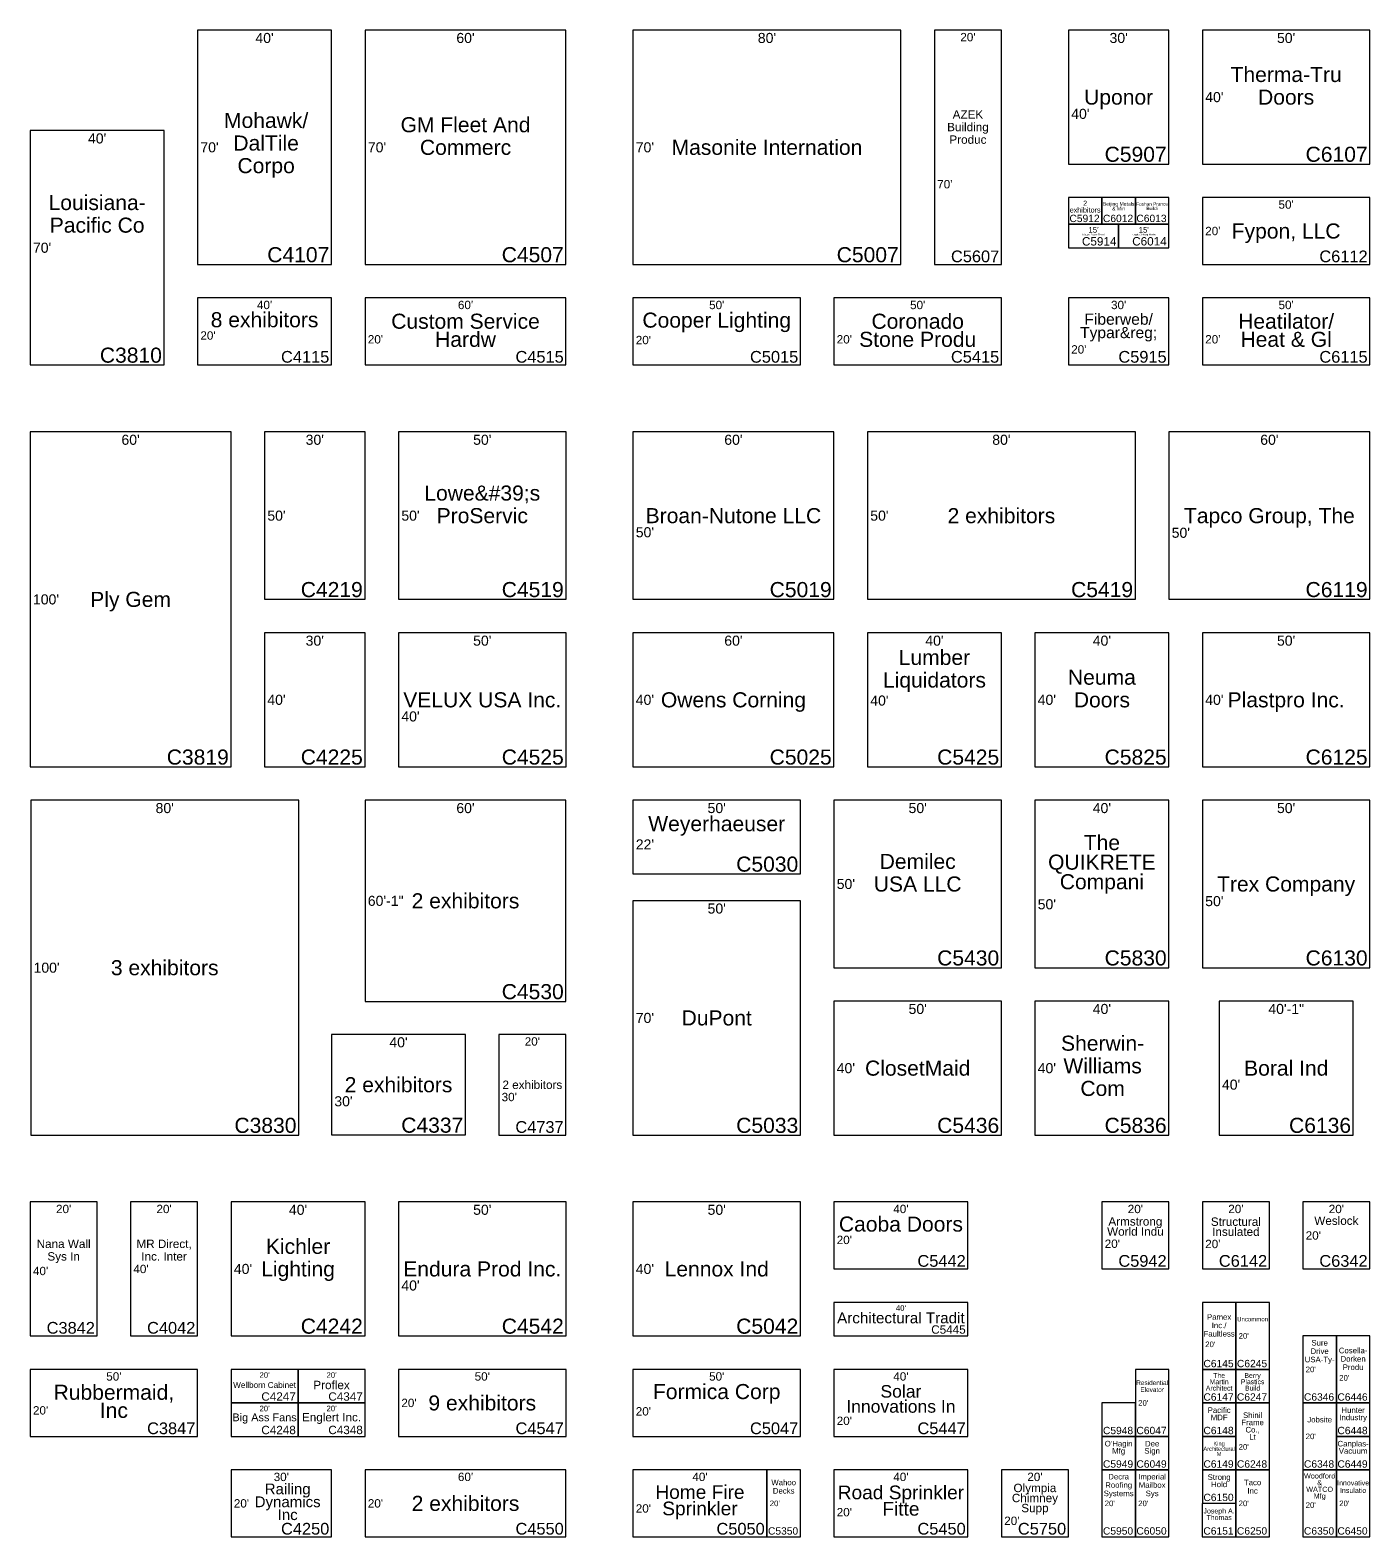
# Model space of a CAD drawing. Header units: inches. Extents: x 16728 to 32248, y 30163 to 45248.
# Drawn here: x 24689 to 29488, y 31744 to 37143 of the extents above; entities that cross this region are included whole.
import ezdxf
from ezdxf.enums import TextEntityAlignment as Align

# ---------------------------------------------------------------- set-up
doc = ezdxf.new("R2010")
doc.units = ezdxf.units.IN
doc.header["$LTSCALE"] = 144
doc.header["$MEASUREMENT"] = 0
doc.layers.get('0').update_dxf_attribs({"linetype": 'CONTINUOUS'})
for name, color, linetype in [('Expo_BoothDim', 6, 'CONTINUOUS'), ('Expo_BoothName', 7, 'CONTINUOUS'), ('Expo_BoothNumber', 4, 'CONTINUOUS'), ('Expo_BoothOutline', 5, 'CONTINUOUS')]:
    doc.layers.add(name, color=color, linetype=linetype)
doc.styles.add('Expo_Lite', font='Swis721 BT Roman.ttf')

# ---------------------------------------------------------------- blocks, each defined once
blk = doc.blocks.new('Expo8x10')
at = {"color": 0}
blk.add_lwpolyline([(0, 0), (96, 0), (96, 120), (0, 120)], close=True, dxfattribs=at)
blk = doc.blocks.new('Expo7x15')
at = {"color": 0}
blk.add_lwpolyline([(0, 0), (84, 0), (84, 180), (0, 180)], close=True, dxfattribs=at)
blk = doc.blocks.new('Expo10x20')
at = {"color": 0}
blk.add_lwpolyline([(0, 0), (120, 0), (120, 240), (0, 240)], close=True, dxfattribs=at)
blk = doc.blocks.new('Expo20x40')
at = {"color": 0}
blk.add_lwpolyline([(0, 0), (240, 0), (240, 480), (0, 480)], close=True, dxfattribs=at)
blk = doc.blocks.new('Expo30x40')
at = {"color": 0}
blk.add_lwpolyline([(0, 0), (360, 0), (360, 480), (0, 480)], close=True, dxfattribs=at)
blk = doc.blocks.new('Expo80x100')
at = {"color": 0}
blk.add_lwpolyline([(0, 0), (960, 0), (960, 1200), (0, 1200)], close=True, dxfattribs=at)

msp = doc.modelspace()

# ---------------------------------------------------------------- linework, layer by layer
at = {"layer": 'Expo_BoothOutline', "color": 2}
for points in [[(25288.6, 36303.6), (25768.5, 36303.6), (25768.5, 37143.3), (25288.6, 37143.3)], [(25888.5, 36303.6), (26608.4, 36303.6), (26608.4, 37143.3), (25888.5, 37143.3)], [(26848.4, 36303.6), (27808.5, 36303.6), (27808.5, 37143.3), (26848.4, 37143.3)], [(27928.3, 36303.6), (28168.5, 36303.6), (28168.5, 37143.3), (27928.3, 37143.3)], [(28408.3, 36663.5), (28768.3, 36663.5), (28768.3, 37143.3), (28408.3, 37143.3)], [(28888.4, 36663.5), (29488.3, 36663.5), (29488.3, 37143.3), (28888.4, 37143.3)], [(24688.8, 35943.6), (25168.8, 35943.6), (25168.8, 36783.3), (24688.8, 36783.3)], [(28888.4, 36303.6), (29488.3, 36303.6), (29488.3, 36543.4), (28888.4, 36543.4)], [(25288.6, 35943.6), (25768.5, 35943.6), (25768.5, 36183.5), (25288.6, 36183.5)], [(25888.5, 35943.6), (26608.4, 35943.6), (26608.4, 36183.5), (25888.5, 36183.5)], [(26848.4, 35943.6), (27448.5, 35943.6), (27448.5, 36183.5), (26848.4, 36183.5)], [(27568.3, 35943.6), (28168.4, 35943.6), (28168.4, 36183.5), (27568.3, 36183.5)], [(28408.3, 35943.6), (28768.3, 35943.6), (28768.3, 36183.5), (28408.3, 36183.5)], [(28888.4, 35943.6), (29488.3, 35943.6), (29488.3, 36183.5), (28888.4, 36183.5)], [(24688.8, 34503.4), (25408.5, 34503.4), (25408.5, 35703.4), (24688.8, 35703.4)], [(25528.5, 35103.6), (25888.5, 35103.6), (25888.5, 35703.4), (25528.5, 35703.4)], [(26008.6, 35103.6), (26608.5, 35103.6), (26608.5, 35703.4), (26008.6, 35703.4)], [(26848.4, 35103.6), (27568.3, 35103.6), (27568.3, 35703.4), (26848.4, 35703.4)], [(27688.4, 35103.6), (28648.2, 35103.6), (28648.2, 35703.4), (27688.4, 35703.4)], [(28768.3, 35103.6), (29488.2, 35103.6), (29488.2, 35703.4), (28768.3, 35703.4)], [(25528.5, 34503.4), (25888.5, 34503.4), (25888.5, 34983.5), (25528.5, 34983.5)], [(26008.6, 34503.4), (26608.5, 34503.4), (26608.5, 34983.5), (26008.6, 34983.5)], [(26848.4, 34503.4), (27568.3, 34503.4), (27568.3, 34983.5), (26848.4, 34983.5)], [(27688.4, 34503.4), (28168.4, 34503.4), (28168.4, 34983.5), (27688.4, 34983.5)], [(28288.3, 34503.4), (28768.3, 34503.4), (28768.3, 34983.5), (28288.3, 34983.5)], [(28888.4, 34503.4), (29488.3, 34503.4), (29488.3, 34983.5), (28888.4, 34983.5)], [(25888.4, 33662.8), (26608.4, 33662.8), (26608.4, 34383.6), (25888.4, 34383.6)], [(26848.4, 34119.7), (27448.5, 34119.7), (27448.5, 34383.6), (26848.4, 34383.6)], [(27568.3, 33783.5), (28168.4, 33783.5), (28168.4, 34383.6), (27568.3, 34383.6)], [(28288.3, 33783.5), (28768.3, 33783.5), (28768.3, 34383.6), (28288.3, 34383.6)], [(28888.4, 33783.5), (29488.3, 33783.5), (29488.3, 34383.6), (28888.4, 34383.6)], [(26848.4, 33183.6), (27448.5, 33183.6), (27448.5, 34023.6), (26848.4, 34023.6)], [(27568.3, 33183.6), (28168.4, 33183.6), (28168.4, 33663.7), (27568.3, 33663.7)], [(28288.3, 33183.6), (28768.3, 33183.6), (28768.3, 33663.7), (28288.3, 33663.7)], [(28948.4, 33183.6), (29429, 33183.6), (29429, 33663.7), (28948.4, 33663.7)], [(26367.8, 33183.7), (26608, 33183.7), (26608, 33544.2), (26367.8, 33544.2)], [(25408.5, 32463.9), (25888.5, 32463.9), (25888.5, 32944), (25408.5, 32944)], [(26008.6, 32463.9), (26608.5, 32463.9), (26608.5, 32944), (26008.6, 32944)], [(26848.4, 32463.9), (27448.5, 32463.9), (27448.5, 32944), (26848.4, 32944)], [(27568.3, 32703.8), (28048.4, 32703.8), (28048.4, 32944), (27568.3, 32944)], [(28528.4, 32703.8), (28768.3, 32703.8), (28768.3, 32944), (28528.4, 32944)], [(28888.4, 32703.8), (29128.3, 32703.8), (29128.3, 32944), (28888.4, 32944)], [(29248.4, 32703.8), (29488.2, 32703.8), (29488.2, 32944), (29248.4, 32944)], [(27568.3, 32463.9), (28048.4, 32463.9), (28048.4, 32584), (27568.3, 32584)], [(28888.4, 32343.8), (29008.2, 32343.8), (29008.2, 32584), (28888.4, 32584)], [(29008.2, 32343.8), (29128.3, 32343.8), (29128.3, 32584), (29008.2, 32584)], [(29248.4, 32224), (29368.4, 32224), (29368.4, 32463.9), (29248.4, 32463.9)], [(29368.4, 32224), (29488.2, 32224), (29488.2, 32463.9), (29368.4, 32463.9)], [(24688.8, 32103.9), (25288.6, 32103.9), (25288.6, 32343.8), (24688.8, 32343.8)], [(26008.6, 32103.9), (26608.5, 32103.9), (26608.5, 32343.8), (26008.6, 32343.8)], [(26848.4, 32103.9), (27448.5, 32103.9), (27448.5, 32343.8), (26848.4, 32343.8)], [(27568.3, 32103.9), (28048.4, 32103.9), (28048.4, 32343.8), (27568.3, 32343.8)], [(28648.2, 32103.9), (28768.3, 32103.9), (28768.3, 32343.8), (28648.2, 32343.8)], [(29008.2, 31983.9), (29128.3, 31983.9), (29128.3, 32224.1), (29008.2, 32224.1)], [(29248.4, 31983.9), (29368.4, 31983.9), (29368.4, 32224.1), (29248.4, 32224.1)], [(25408.5, 31744), (25768.5, 31744), (25768.5, 31983.8), (25408.5, 31983.8)], [(25888.5, 31744), (26608.4, 31744), (26608.4, 31983.8), (25888.5, 31983.8)], [(27328.4, 31744), (27448.2, 31744), (27448.2, 31983.8), (27328.4, 31983.8)], [(27568.3, 31744), (28048.4, 31744), (28048.4, 31983.8), (27568.3, 31983.8)], [(28168.4, 31744), (28408.3, 31744), (28408.3, 31983.8), (28168.4, 31983.8)], [(28528.4, 31744), (28648.2, 31744), (28648.2, 31983.8), (28528.4, 31983.8)], [(28648.2, 31744), (28768.3, 31744), (28768.3, 31983.8), (28648.2, 31983.8)], [(29008.2, 31744), (29128.3, 31744), (29128.3, 31983.8), (29008.2, 31983.8)], [(29248.4, 31744), (29368.4, 31744), (29368.4, 31983.8), (29248.4, 31983.8)], [(29368.4, 31744), (29488.2, 31744), (29488.2, 31983.8), (29368.4, 31983.8)]]:
    msp.add_lwpolyline(points, close=True, dxfattribs=at)
at = {"layer": 'Expo_BoothOutline', "color": 5}
for points in [[(28888.4, 32224), (29008.2, 32224), (29008.2, 32343.8), (28888.4, 32343.8)], [(29008.2, 32224), (29128.3, 32224), (29128.3, 32343.8), (29008.2, 32343.8)], [(28528.4, 32103.9), (28648.2, 32103.9), (28648.2, 32224), (28528.4, 32224)], [(28888.4, 32103.9), (29008.2, 32103.9), (29008.2, 32224), (28888.4, 32224)], [(29368.4, 32103.9), (29488.2, 32103.9), (29488.2, 32224), (29368.4, 32224)], [(28528.4, 31983.9), (28648.2, 31983.9), (28648.2, 32103.9), (28528.4, 32103.9)], [(28648.2, 31983.9), (28768.3, 31983.9), (28768.3, 32103.9), (28648.2, 32103.9)], [(28888.4, 31983.9), (29008.2, 31983.9), (29008.2, 32103.9), (28888.4, 32103.9)], [(29368.4, 31983.9), (29488.2, 31983.9), (29488.2, 32103.9), (29368.4, 32103.9)], [(28888.4, 31864.1), (29008.2, 31864.1), (29008.2, 31983.9), (28888.4, 31983.9)], [(28888.1, 31743.9), (29008.2, 31743.9), (29008.2, 31864), (28888.1, 31864)]]:
    msp.add_lwpolyline(points, close=True, dxfattribs=at)

# ---------------------------------------------------------------- block references
at = {"layer": 'Expo_BoothOutline', "color": 5, "rotation": 269.9999999993303}
for p in [(28408.3, 36543.5), (28528.3, 36543.5), (28648.1, 36543.5)]:
    msp.add_blockref('Expo8x10', p, dxfattribs=at)
at = {"layer": 'Expo_BoothOutline', "color": 2, "rotation": 269.9999999993303}
for name, p in [('Expo7x15', (28408.3, 36447.5)), ('Expo7x15', (28588.3, 36447.6)), ('Expo30x40', (25768.5, 33544.2)), ('Expo10x20', (25408.5, 32343.8)), ('Expo10x20', (25648.5, 32343.8)), ('Expo10x20', (25408.5, 32223.8)), ('Expo10x20', (25648.5, 32224)), ('Expo20x40', (26848.4, 31983.9))]:
    msp.add_blockref(name, p, dxfattribs=at)
at = {"layer": 'Expo_BoothOutline', "color": 2}
for name, p in [('Expo80x100', (24690.9, 33183.6)), ('Expo20x40', (24688.8, 32464)), ('Expo20x40', (25048.6, 32464))]:
    msp.add_blockref(name, p, dxfattribs=at)

# ---------------------------------------------------------------- texts
at = {"layer": 'Expo_BoothDim', "color": 6, "style": 'Expo_Lite'}
for s, height, p in [("40'", 36, (25528.5, 37133.3)), ("60'", 36, (26248.5, 37133.3)), ("80'", 36, (27328.4, 37133.3)), ("20'", 30, (28048.4, 37133.3)), ("30'", 36, (28588.3, 37133.3)), ("50'", 36, (29188.3, 37133.3)), ("40'", 36, (24928.8, 36773.3)), ("50'", 30, (29188.3, 36533.4)), ("15'", 20, (28498.3, 36437.5)), ("15'", 20, (28678.3, 36437.6)), ("40'", 30, (25528.5, 36173.5)), ("60'", 30, (26248.5, 36173.5)), ("50'", 30, (27148.4, 36173.5)), ("50'", 30, (27868.4, 36173.5)), ("30'", 30, (28588.3, 36173.5)), ("50'", 30, (29188.3, 36173.5)), ("60'", 36, (25048.6, 35693.4)), ("30'", 36, (25708.5, 35693.4)), ("50'", 36, (26308.5, 35693.4)), ("60'", 36, (27208.3, 35693.4)), ("80'", 36, (28168.3, 35693.4)), ("60'", 36, (29128.3, 35693.4)), ("30'", 36, (25708.5, 34973.5)), ("50'", 36, (26308.5, 34973.5)), ("60'", 36, (27208.3, 34973.5)), ("40'", 36, (27928.4, 34973.5)), ("40'", 36, (28528.3, 34973.5)), ("50'", 36, (29188.3, 34973.5)), ("80'", 36, (25170.9, 34373.6)), ("60'", 36, (26248.4, 34373.6)), ("50'", 36, (27148.4, 34373.6)), ("50'", 36, (27868.4, 34373.6)), ("40'", 36, (28528.3, 34373.6)), ("50'", 36, (29188.3, 34373.6)), ("50'", 36, (27148.4, 34013.6)), ("50'", 36, (27868.4, 33653.7)), ("40'", 36, (28528.3, 33653.7)), ('40\'-1"', 36, (29188.7, 33653.7)), ("40'", 36, (26008.5, 33534.2)), ("20'", 30, (26487.9, 33534.2)), ("20'", 30, (24808.8, 32934)), ("20'", 30, (25168.6, 32934)), ("40'", 36, (25648.5, 32934)), ("50'", 36, (26308.5, 32934)), ("50'", 36, (27148.4, 32934)), ("40'", 30, (27808.3, 32934)), ("20'", 30, (28648.3, 32934)), ("20'", 30, (29008.3, 32934)), ("20'", 30, (29368.3, 32934)), ("40'", 20, (27808.3, 32574)), ("50'", 30, (24988.7, 32333.8)), ("20'", 20, (25528.5, 32333.8)), ("20'", 20, (25768.5, 32333.8)), ("50'", 30, (26308.5, 32333.8)), ("50'", 30, (27148.4, 32333.8)), ("40'", 30, (27808.3, 32333.8)), ("20'", 20, (25528.5, 32213.8)), ("20'", 20, (25768.5, 32214)), ("30'", 30, (25588.5, 31973.8)), ("60'", 30, (26248.5, 31973.8)), ("40'", 30, (27088.4, 31973.9)), ("40'", 30, (27808.3, 31973.8)), ("20'", 30, (28288.4, 31973.8))]:
    msp.add_text(s, height=height, dxfattribs=at).set_placement(p, align=Align.TOP_CENTER)
for s, height, p in [("40'", 36, (28898.4, 36903.4)), ("40'", 36, (28418.3, 36843.4)), ("70'", 36, (25298.6, 36723.4)), ("70'", 36, (25898.5, 36723.4)), ("70'", 36, (26858.4, 36723.4)), ("70'", 30, (27938.3, 36591.2)), ("20'", 30, (28898.4, 36423.5)), ("70'", 36, (24698.8, 36363.5)), ("20'", 30, (25298.6, 36049)), ("20'", 30, (25898.5, 36035.4)), ("20'", 30, (26858.4, 36032.7)), ("20'", 30, (27578.3, 36035.4)), ("20'", 30, (28418.3, 35999.2)), ("20'", 30, (28898.4, 36035.4)), ("50'", 36, (25538.5, 35403.5)), ("50'", 36, (26018.6, 35403.5)), ("50'", 36, (27698.4, 35403.5)), ("50'", 36, (26858.4, 35344)), ("50'", 36, (28778.3, 35342.1)), ("100'", 36, (24698.8, 35103.4)), ("40'", 36, (25538.5, 34743.5)), ("40'", 36, (26858.4, 34743.5)), ("40'", 36, (27698.4, 34740.8)), ("40'", 36, (28298.3, 34743.5)), ("40'", 36, (28898.4, 34743.5)), ("40'", 36, (26018.6, 34684)), ("22'", 36, (26858.4, 34225.2)), ("50'", 36, (27578.3, 34083.5)), ('60\'-1"', 36, (25898.4, 34023.2)), ("50'", 36, (28298.3, 34010.9)), ("50'", 36, (28898.4, 34022.1)), ("100'", 36, (24700.9, 33783.6)), ("70'", 36, (26858.4, 33603.6)), ("40'", 36, (27578.3, 33423.6)), ("40'", 36, (28298.3, 33423.6)), ("40'", 36, (28958.4, 33364.4)), ("30'", 36, (25778.5, 33304.9)), ("30'", 30, (26377.8, 33320.1)), ("20'", 30, (29258.4, 32823.9)), ("20'", 30, (27578.3, 32808.1)), ("20'", 30, (28538.4, 32794.3)), ("20'", 30, (28898.4, 32793.5)), ("40'", 36, (25418.5, 32704)), ("40'", 36, (26858.4, 32704)), ("40'", 30, (24698.8, 32696.7)), ("40'", 30, (25058.6, 32704)), ("40'", 36, (26018.6, 32644.7)), ("20'", 20, (29018.2, 32463.9)), ("20'", 20, (28898.4, 32433.8)), ("20'", 20, (29258.4, 32344)), ("20'", 20, (29378.4, 32313.7)), ("20'", 30, (26018.6, 32223.9)), ("20'", 30, (24698.8, 32197.2)), ("20'", 30, (26858.4, 32193.7)), ("20'", 20, (28658.2, 32223.9)), ("20'", 30, (27578.3, 32159.7)), ("20'", 20, (29018.2, 32066.3)), ("20'", 20, (29258.4, 32104)), ("20'", 30, (25418.5, 31863.9)), ("20'", 30, (25898.5, 31863.9)), ("20'", 30, (26858.4, 31845.7)), ("20'", 20, (27338.4, 31863.9)), ("20'", 20, (28538.4, 31863.9)), ("20'", 20, (28658.2, 31863.9)), ("20'", 20, (29018.2, 31863.9)), ("20'", 20, (29258.4, 31857.9)), ("20'", 20, (29378.4, 31863.9)), ("20'", 30, (27578.3, 31832.3)), ("20'", 30, (28178.4, 31801.4))]:
    msp.add_text(s, height=height, dxfattribs=at).set_placement(p, align=Align.MIDDLE_LEFT)
at = {"layer": 'Expo_BoothName', "color": 7, "style": 'Expo_Lite'}
for s, height, p in [('Therma-Tru', 54, (29188.3, 36984.4)), ('Uponor', 54, (28588.3, 36903.4)), ('Doors', 54, (29188.3, 36903.4)), ('Mohawk/', 54, (25534.2, 36819.8)), ('GM Fleet And', 54, (26248.5, 36804.4)), ('AZEK', 30, (28048.4, 36841.1)), ('Building', 30, (28048.4, 36796.1)), ('DalTile', 54, (25534.2, 36738.8)), ('Commerc', 54, (26248.5, 36723.4)), ('Masonite Internation', 54, (27328.4, 36723.4)), ('Produc', 30, (28048.4, 36751.1)), ('Corpo', 54, (25534.2, 36657.8)), ('Louisiana-', 54, (24928.8, 36525.5)), ('exhibitors', 18.5, (28468.3, 36498.9)), ('2', 18.5, (28468.3, 36523)), ('Beijing Metals', 13, (28588.3, 36520.7)), ('& Min', 13, (28588.3, 36503.8)), ('Foshan Prance', 12, (28708.1, 36520.1)), ('Buildi', 12, (28708.1, 36504.5)), ('Pacific Co', 54, (24928.8, 36444.5)), ('Fypon, LLC', 54, (29188.3, 36423.5)), ('Ningbo Power Electri', 6, (28498.3, 36410.5)), ('Ningbo Jicheng Hardw', 6, (28678.3, 36410.7)), ('8 exhibitors', 54, (25528.5, 36105.6)), ('Custom Service', 54, (26248.5, 36100.2)), ('Cooper Lighting', 54, (27148.4, 36104.2)), ('Coronado', 54, (27868.4, 36100.2)), ('Fiberweb/', 40, (28588.3, 36107.6)), ('Heatilator/', 54, (29188.3, 36100.2)), ('Typar&reg;', 40, (28588.3, 36059.6)), ('Hardw', 54, (26248.5, 36035.4)), ('Stone Produ', 54, (27868.4, 36035.4)), ('Heat & Gl', 54, (29188.3, 36035.4)), ('Lowe&#39;s', 54, (26308.5, 35484.5)), ('ProServic', 54, (26308.5, 35403.5)), ('Broan-Nutone LLC', 54, (27208.3, 35403.5)), ('2 exhibitors', 54, (28168.3, 35403.5)), ('Tapco Group, The', 54, (29128.3, 35403.5)), ('Ply Gem', 54, (25048.6, 35103.4)), ('Lumber', 54, (27928.4, 34895.5)), ('Liquidators', 54, (27928.4, 34814.5)), ('Neuma', 54, (28528.3, 34824.5)), ('Owens Corning', 54, (27208.3, 34743.5)), ('Plastpro Inc.', 54, (29188.3, 34743.5)), ('VELUX USA Inc.', 54, (26308.5, 34743.5)), ('Doors', 54, (28528.3, 34743.5)), ('Weyerhaeuser', 54, (27148.4, 34299.6)), ('The', 54, (28528.3, 34232)), ('Demilec', 54, (27868.4, 34164.5)), ('QUIKRETE', 54, (28528.3, 34161.8)), ('USA LLC', 54, (27868.4, 34083.5)), ('Compani', 54, (28528.3, 34091.6)), ('Trex Company', 54, (29188.3, 34083.5)), ('2 exhibitors', 54, (26248.4, 34023.2)), ('3 exhibitors', 54, (25170.9, 33783.6)), ('DuPont', 54, (27148.4, 33603.6)), ('Sherwin-', 54, (28530.8, 33512.9)), ('ClosetMaid', 54, (27868.4, 33423.6)), ('Williams', 54, (28530.8, 33431.9)), ('Boral Ind', 54, (29188.7, 33423.6)), ('2 exhibitors', 54, (26008.5, 33364.2)), ('2 exhibitors', 30, (26487.9, 33364)), ('Com', 54, (28530.8, 33350.9)), ('Caoba Doors', 54, (27808.3, 32864.8)), ('Armstrong', 30, (28648.3, 32874.2)), ('Structural', 30, (29008.3, 32873.4)), ('Weslock', 30, (29368.3, 32876.9)), ('World Indu', 30, (28648.3, 32838.2)), ('Insulated', 30, (29008.3, 32837.4)), ('Nana Wall', 30, (24808.8, 32794)), ('MR Direct,', 30, (25168.6, 32794)), ('Kichler', 54, (25648.5, 32785)), ('Sys In', 30, (24808.8, 32749)), ('Inc. Inter', 30, (25168.6, 32749)), ('Lighting', 54, (25648.5, 32704)), ('Endura Prod Inc.', 54, (26308.5, 32704)), ('Lennox Ind', 54, (27148.4, 32704)), ('Architectural Tradit', 39, (27808.3, 32528.5)), ('Pamex', 20, (28948.3, 32531.8)), ('Inc./', 20, (28948.3, 32501.8)), ('Uncommon', 15.5, (29068.2, 32524)), ('Faultless', 20, (28948.3, 32471.8)), ('Drive', 20, (29308.4, 32409.4)), ('Sure', 20, (29308.4, 32439.4)), ('Cosella-', 20, (29428.3, 32411.7)), ('USA-Ty-', 20, (29308.4, 32379.4)), ('Dorken', 20, (29428.3, 32381.7)), ('Produ', 20, (29428.3, 32351.7)), ('Rubbermaid,', 54, (24988.7, 32262)), ('Wellborn Cabinet', 21, (25528.5, 32288)), ('Proflex', 30, (25768.5, 32288.1)), ('Formica Corp', 54, (27148.4, 32264.6)), ('Solar', 45, (27808.3, 32265.3)), ('Residential', 16.5, (28708.3, 32296.2)), ('Martin', 17.5, (28948.3, 32299.6)), ('The', 17.5, (28948.3, 32322.4)), ('Plastics', 17.5, (29068.2, 32299.6)), ('Berry', 17.5, (29068.2, 32322.4)), ('9 exhibitors', 54, (26308.5, 32223.9)), ('Innovations In', 45, (27808.3, 32211.3)), ('Elevator', 16.5, (28708.3, 32271.5)), ('Architect', 17.5, (28948.3, 32276.9)), ('Build', 17.5, (29068.2, 32276.9)), ('Inc', 54, (24988.7, 32197.2)), ('Big Ass Fans', 28, (25528.5, 32172.2)), ('Englert Inc.', 30, (25768.5, 32172.7)), ('Pacific', 20, (28948.3, 32198)), ('MDF', 20, (28948.3, 32172)), ('Shinil', 20, (29068.2, 32179.9)), ('Industry', 20, (29428.3, 32172)), ('Hunter', 20, (29428.3, 32198)), ('Frame', 20, (29068.2, 32153.9)), ('Co.,', 20, (29068.2, 32127.9)), ('Jobsite', 20, (29308.4, 32164)), ("O'Hagin", 20, (28588.3, 32077.9)), ('Dee', 20, (28708.3, 32077.9)), ('King', 14.5, (28948.3, 32078.2)), ('Lt', 20, (29068.2, 32101.9)), ('Canplas-', 20, (29428.3, 32077.9)), ('Mfg', 20, (28588.3, 32051.9)), ('Sign', 20, (28708.3, 32051.9)), ('Architectural', 14.5, (28948.3, 32059.4)), ('M', 14.5, (28948.3, 32040.5)), ('Vacuum', 20, (29428.3, 32051.9)), ('Decra', 20, (28588.3, 31959.6)), ('Imperial', 20, (28708.3, 31959.6)), ('Strong', 20, (28948.3, 31958)), ('Woodford', 18.5, (29308.4, 31962.3)), ('Railing', 38.5, (25611.3, 31915.7)), ('Home Fire', 49, (27088.4, 31904.5)), ('Wahoo', 20, (27388.3, 31938.9)), ('Decks', 20, (27388.3, 31908.9)), ('Road Sprinkler', 49, (27808.3, 31903.2)), ('Olympia', 30, (28288.4, 31919.2)), ('Roofing', 20, (28588.3, 31929.6)), ('Mailbox', 20, (28708.3, 31929.6)), ('Hold', 20, (28948.3, 31932)), ('Taco', 20, (29068.2, 31938.9)), ('Inc', 20, (29068.2, 31908.9)), ('WATCO', 18.5, (29308.4, 31914.2)), ('&', 18.5, (29308.4, 31938.3)), ('Innovative', 18, (29428.3, 31937.4)), ('Insulatio', 18, (29428.3, 31910.4)), ('Dynamics', 38.5, (25611.3, 31869.5)), ('2 exhibitors', 54, (26248.5, 31863.9)), ('Sprinkler', 49, (27088.4, 31845.7)), ('Fitte', 49, (27808.3, 31844.4)), ('Chimney', 30, (28288.4, 31883.2)), ('Supp', 30, (28288.4, 31847.2)), ('Systems', 20, (28588.3, 31899.6)), ('Sys', 20, (28708.3, 31899.6)), ('Mfg', 18.5, (29308.4, 31890.2)), ('Inc', 38.5, (25611.3, 31823.3)), ('Joseph A.', 18, (28948.1, 31836.7)), ('Thomas', 18, (28948.1, 31813.3))]:
    msp.add_text(s, height=height, dxfattribs=at).set_placement(p, align=Align.MIDDLE_CENTER)
at = {"layer": 'Expo_BoothNumber', "color": 4, "style": 'Expo_Lite'}
for s, height, p in [('C5907', 54, (28760.3, 36671.5)), ('C6107', 54, (29480.3, 36671.5)), ('C5912', 26.31, (28520.3, 36455.5)), ('C6012', 26.31, (28640.3, 36455.5)), ('C6013', 26.31, (28760.1, 36455.5)), ('C5914', 30, (28580.3, 36371.5)), ('C6014', 30, (28760.3, 36371.6)), ('C4107', 54, (25760.5, 36311.6)), ('C4507', 54, (26600.4, 36311.6)), ('C5007', 54, (27800.5, 36311.6)), ('C5607', 42, (28160.5, 36311.6)), ('C6112', 42, (29480.3, 36311.6)), ('C3810', 54, (25160.8, 35951.6)), ('C4115', 42, (25760.5, 35951.6)), ('C4515', 42, (26600.4, 35951.6)), ('C5015', 42, (27440.5, 35951.6)), ('C5415', 42, (28160.4, 35951.6)), ('C5915', 42, (28760.3, 35951.6)), ('C6115', 42, (29480.3, 35951.6)), ('C4219', 54, (25880.5, 35111.6)), ('C4519', 54, (26600.5, 35111.6)), ('C5019', 54, (27560.3, 35111.6)), ('C5419', 54, (28640.2, 35111.6)), ('C6119', 54, (29480.2, 35111.6)), ('C3819', 54, (25400.5, 34511.4)), ('C4225', 54, (25880.5, 34511.4)), ('C4525', 54, (26600.5, 34511.4)), ('C5025', 54, (27560.3, 34511.4)), ('C5425', 54, (28160.4, 34511.4)), ('C5825', 54, (28760.3, 34511.4)), ('C6125', 54, (29480.3, 34511.4)), ('C5030', 54, (27440.5, 34127.7)), ('C5430', 54, (28160.4, 33791.5)), ('C5830', 54, (28760.3, 33791.5)), ('C6130', 54, (29480.3, 33791.5)), ('C4530', 54, (26600.4, 33670.8)), ('C3830', 54, (25642.9, 33191.6)), ('C4337', 54, (26240.5, 33192.2)), ('C4737', 42, (26600, 33191.7)), ('C5033', 54, (27440.5, 33191.6)), ('C5436', 54, (28160.4, 33191.6)), ('C5836', 54, (28760.3, 33191.6)), ('C6136', 54, (29421, 33191.6)), ('C5442', 42, (28040.4, 32711.8)), ('C5942', 42, (28760.3, 32711.8)), ('C6142', 42, (29120.3, 32711.8)), ('C6342', 42, (29480.2, 32711.8)), ('C3842', 42, (24920.8, 32472)), ('C4042', 42, (25280.6, 32472)), ('C4242', 54, (25880.5, 32471.9)), ('C4542', 54, (26600.5, 32471.9)), ('C5042', 54, (27440.5, 32471.9)), ('C5445', 30, (28040.4, 32471.9)), ('C6145', 26.27, (29000.2, 32351.8)), ('C6245', 26.33, (29120.3, 32351.8)), ('C4247', 30, (25640.5, 32231.8)), ('C4347', 30, (25880.5, 32231.8)), ('C6147', 26.27, (29000.2, 32232)), ('C6247', 26.33, (29120.3, 32232)), ('C6346', 26.33, (29360.4, 32232)), ('C6446', 26.27, (29480.2, 32232)), ('C3847', 42, (25280.6, 32111.9)), ('C4248', 30, (25640.5, 32111.8)), ('C4348', 30, (25880.5, 32112)), ('C4547', 42, (26600.5, 32111.9)), ('C5047', 42, (27440.5, 32111.9)), ('C5447', 42, (28040.4, 32111.9)), ('C5948', 26.27, (28640.2, 32111.9)), ('C6047', 26.33, (28760.3, 32111.9)), ('C6148', 26.27, (29000.2, 32111.9)), ('C6448', 26.27, (29480.2, 32111.9)), ('C5949', 26.27, (28640.2, 31991.9)), ('C6049', 26.33, (28760.3, 31991.9)), ('C6149', 26.27, (29000.2, 31991.9)), ('C6248', 26.33, (29120.3, 31991.9)), ('C6348', 26.33, (29360.4, 31991.9)), ('C6449', 26.27, (29480.2, 31991.9)), ('C6150', 26.27, (29000.2, 31872.1)), ('C4250', 42, (25760.5, 31752)), ('C4550', 42, (26600.4, 31752)), ('C5050', 42, (27320.4, 31751.9)), ('C5350', 26.27, (27440.2, 31752)), ('C5450', 42, (28040.4, 31752)), ('C5750', 42, (28400.3, 31752)), ('C5950', 26.27, (28640.2, 31752)), ('C6050', 26.33, (28760.3, 31752)), ('C6151', 26.34, (29000.2, 31751.9)), ('C6250', 26.33, (29120.3, 31752)), ('C6350', 26.33, (29360.4, 31752)), ('C6450', 26.27, (29480.2, 31752))]:
    msp.add_text(s, height=height, dxfattribs=at).set_placement(p, align=Align.RIGHT)

doc.saveas('drawing.dxf')
